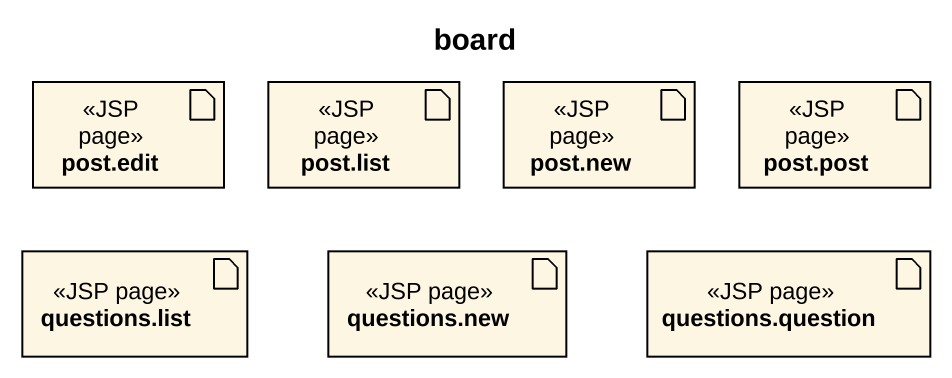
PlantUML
@startuml
title board
artifact "post.edit" as post_edit <<JSP page>>
artifact "post.list" as post_list <<JSP page>>
artifact "post.new" as post_new <<JSP page>>
artifact "post.post" as post_post <<JSP page>>
artifact "questions.list" as questions_list <<JSP page>>
artifact "questions.new" as questions_new <<JSP page>>
artifact "questions.question" as questions_question <<JSP page>>
@enduml
